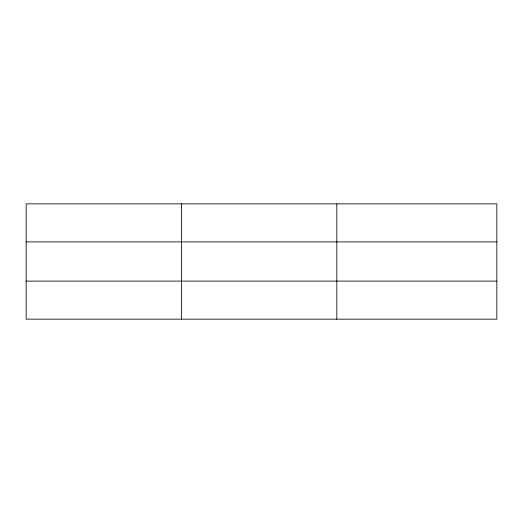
<?xml version="1.0" encoding="UTF-8"?>
<svg xmlns="http://www.w3.org/2000/svg" width="523" height="523" viewBox="0 0 523 523"><rect width="100%" height="100%" fill="white"/><g stroke="black" fill="none" stroke-linecap="round" stroke-linejoin="round"><path stroke-width="0.78" d="M181.481 319.161L181.481 203.839M336.812 319.161L336.812 203.839M496.85 241.894L496.85 203.839L26.15 203.839L26.15 319.161L496.85 319.161L496.85 241.894L26.15 241.894M26.15 281.106L496.85 281.106"/></g></svg>
